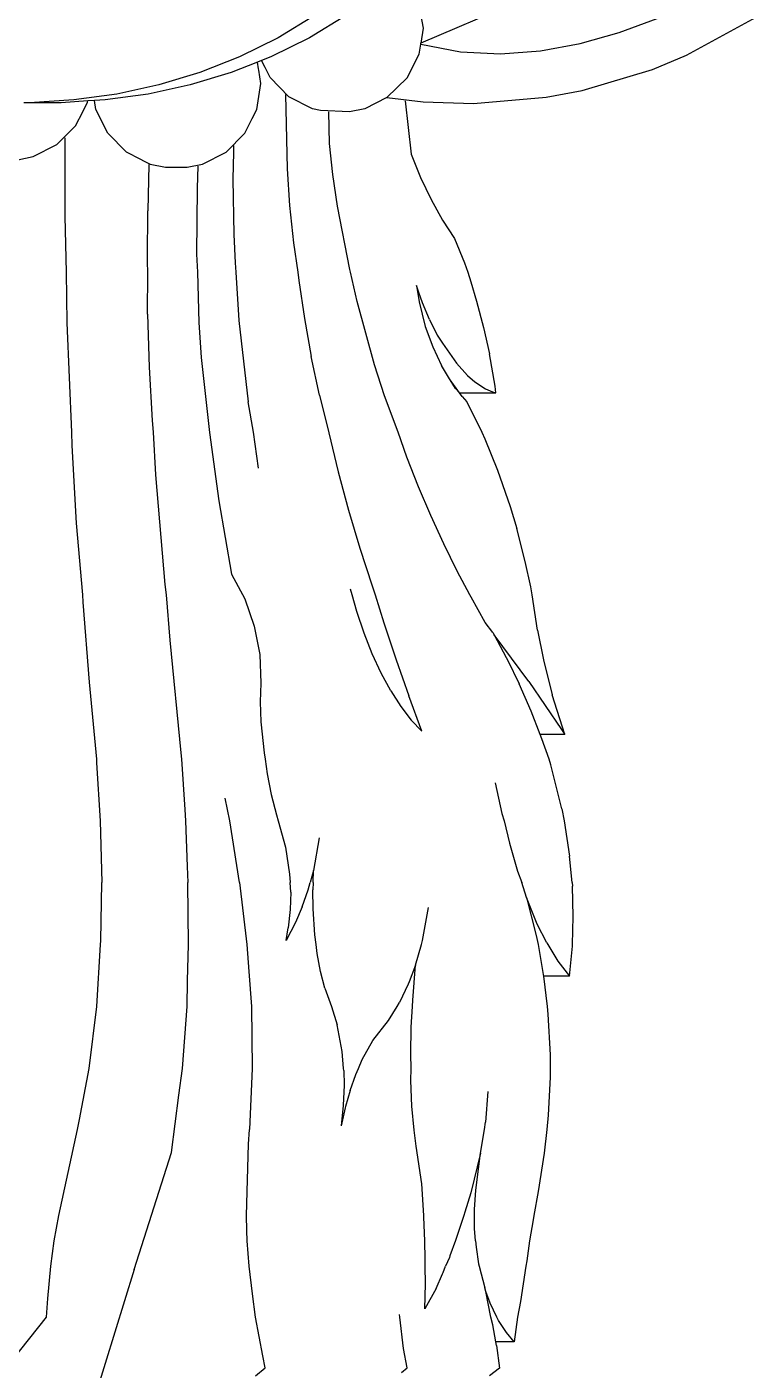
# Model space of a CAD drawing. Extents: x -1563 to 1637, y -685 to 815.
# Drawn here: x -1108.6 to -1062.4, y -5.8 to 79.3 of the extents above; entities that cross this region are included whole.
import ezdxf

# ---------------------------------------------------------------- set-up
doc = ezdxf.new("R2010")
doc.units = 0
doc.header["$MEASUREMENT"] = 0
doc.layers.get('0').update_dxf_attribs({"linetype": 'CONTINUOUS'})

msp = doc.modelspace()

# ---------------------------------------------------------------- linework, layer by layer
at = {"color": 22}
for p, q in [((-1083.852, 81.097), (-1083.474, 79.21)), ((-1090.338, 80.025), (-1092.685, 78.602)), ((-1088.345, 80.026), (-1090.692, 78.602)), ((-1077.771, 80.747), (-1083.626, 78.248)), ((-1083.474, 79.21), (-1083.626, 78.248)), ((-1071.06, 78.924), (-1068.647, 79.813)), ((-1066.788, 77.486), (-1062.377, 79.898)), ((-1092.685, 78.602), (-1095.122, 77.39)), ((-1090.692, 78.602), (-1093.131, 77.39)), ((-1073.529, 78.238), (-1071.06, 78.924)), ((-1084.498, 76.052), (-1083.737, 77.55)), ((-1083.737, 77.55), (-1083.634, 78.197)), ((-1083.634, 78.197), (-1083.626, 78.248)), ((-1083.634, 78.197), (-1081.115, 77.715)), ((-1081.115, 77.715), (-1078.587, 77.569)), ((-1078.587, 77.569), (-1076.051, 77.759)), ((-1076.051, 77.759), (-1073.529, 78.238)), ((-1068.945, 76.593), (-1066.788, 77.486)), ((-1095.122, 77.39), (-1097.642, 76.392)), ((-1093.981, 77.053), (-1095.652, 76.392)), ((-1093.734, 77.151), (-1093.981, 77.053)), ((-1093.913, 76.621), (-1093.981, 77.053)), ((-1093.902, 76.551), (-1093.913, 76.621)), ((-1093.131, 77.39), (-1093.734, 77.151)), ((-1093.508, 76.707), (-1093.734, 77.151)), ((-1093.192, 76.086), (-1093.508, 76.707)), ((-1097.642, 76.392), (-1100.238, 75.607)), ((-1095.652, 76.392), (-1098.248, 75.608)), ((-1093.768, 75.704), (-1093.902, 76.551)), ((-1091.989, 74.863), (-1093.192, 76.086)), ((-1085.778, 74.815), (-1084.498, 76.052)), ((-1073.401, 75.249), (-1068.945, 76.593)), ((-1102.903, 75.034), (-1105.633, 74.664)), ((-1100.913, 75.034), (-1103.645, 74.664)), ((-1100.238, 75.607), (-1102.903, 75.034)), ((-1098.248, 75.608), (-1100.913, 75.034)), ((-1094.03, 74.043), (-1093.768, 75.704)), ((-1092.202, 75.013), (-1092.115, 70.302)), ((-1075.68, 74.828), (-1073.401, 75.249)), ((-1108.429, 74.483), (-1108.792, 74.474)), ((-1105.633, 74.664), (-1108.429, 74.483)), ((-1107.778, 74.464), (-1108.429, 74.483)), ((-1107.18, 74.483), (-1107.778, 74.464)), ((-1106.441, 74.483), (-1107.18, 74.483)), ((-1104.747, 74.593), (-1106.441, 74.483)), ((-1105.043, 73.956), (-1104.759, 74.515)), ((-1104.759, 74.515), (-1104.747, 74.593)), ((-1104.32, 74.62), (-1104.747, 74.593)), ((-1103.645, 74.664), (-1104.32, 74.62)), ((-1104.23, 74.043), (-1104.32, 74.62)), ((-1090.494, 74.1), (-1091.989, 74.863)), ((-1089.999, 73.997), (-1090.494, 74.1)), ((-1087.18, 74.1), (-1088.155, 73.897)), ((-1085.778, 74.815), (-1087.18, 74.1)), ((-1085.778, 74.815), (-1083.479, 74.535)), ((-1084.635, 74.61), (-1084.252, 71.225)), ((-1083.479, 74.535), (-1080.293, 74.435)), ((-1080.293, 74.435), (-1075.68, 74.828)), ((-1105.521, 73.017), (-1105.043, 73.956)), ((-1103.468, 72.546), (-1104.23, 74.043)), ((-1094.792, 72.546), (-1094.314, 73.484)), ((-1094.314, 73.484), (-1094.03, 74.043)), ((-1088.155, 73.897), (-1089.999, 73.997)), ((-1089.422, 71.908), (-1089.463, 73.902)), ((-1106.707, 71.828), (-1105.521, 73.017)), ((-1102.282, 71.357), (-1103.468, 72.546)), ((-1095.978, 71.357), (-1094.792, 72.546)), ((-1108.202, 71.065), (-1106.707, 71.828)), ((-1106.208, 72.262), (-1106.198, 67.275)), ((-1095.504, 71.766), (-1095.511, 71.356)), ((-1089.202, 69.93), (-1089.422, 71.908)), ((-1109.178, 70.862), (-1108.202, 71.065)), ((-1101.827, 71.124), (-1102.282, 71.357)), ((-1101.827, 71.124), (-1100.787, 70.594)), ((-1097.473, 70.594), (-1095.978, 71.357)), ((-1095.511, 71.356), (-1095.542, 69.637)), ((-1084.252, 71.225), (-1083.646, 69.739)), ((-1100.884, 70.577), (-1100.931, 67.635)), ((-1100.787, 70.594), (-1099.811, 70.391)), ((-1099.811, 70.391), (-1098.449, 70.391)), ((-1098.449, 70.391), (-1097.473, 70.594)), ((-1097.774, 70.465), (-1097.815, 69.066)), ((-1092.115, 70.302), (-1091.95, 67.972)), ((-1088.919, 67.933), (-1089.202, 69.93)), ((-1097.815, 69.066), (-1097.852, 64.884)), ((-1095.542, 69.637), (-1095.494, 66.124)), ((-1083.646, 69.739), (-1082.98, 68.341)), ((-1082.98, 68.341), (-1082.259, 67.049)), ((-1106.198, 67.275), (-1106.107, 63.739)), ((-1100.957, 64.641), (-1100.931, 67.635)), ((-1091.95, 67.972), (-1091.697, 65.61)), ((-1088.123, 63.905), (-1088.919, 67.933)), ((-1082.259, 67.049), (-1081.494, 65.879)), ((-1095.494, 66.124), (-1095.4, 64.333)), ((-1091.697, 65.61), (-1091.431, 63.739)), ((-1081.494, 65.879), (-1080.873, 64.327)), ((-1097.852, 64.884), (-1097.799, 63.739)), ((-1100.956, 64.382), (-1100.957, 64.641)), ((-1100.943, 63.739), (-1100.956, 64.382)), ((-1095.4, 64.333), (-1095.351, 63.739)), ((-1088.082, 63.739), (-1088.123, 63.905)), ((-1080.873, 64.327), (-1080.662, 63.739)), ((-1106.107, 63.739), (-1106.079, 60.535)), ((-1100.954, 61.08), (-1100.943, 63.739)), ((-1097.799, 63.739), (-1097.715, 60.553)), ((-1095.351, 63.739), (-1095.166, 60.685)), ((-1091.431, 63.739), (-1091.371, 63.222)), ((-1091.371, 63.222), (-1091.016, 60.813)), ((-1087.672, 61.888), (-1088.082, 63.739)), ((-1080.662, 63.739), (-1080.458, 63.125)), ((-1080.458, 63.125), (-1080.093, 61.899)), ((-1083.756, 62.463), (-1083.905, 62.909)), ((-1083.905, 62.909), (-1083.744, 61.871)), ((-1083.536, 61.806), (-1083.756, 62.463)), ((-1086.574, 57.88), (-1087.672, 61.888)), ((-1083.744, 61.871), (-1083.352, 60.309)), ((-1083.093, 60.75), (-1083.536, 61.806)), ((-1080.093, 61.899), (-1079.659, 60.241)), ((-1106.079, 60.535), (-1105.775, 53.604)), ((-1100.954, 61.08), (-1100.863, 57.731)), ((-1097.715, 60.553), (-1097.564, 58.34)), ((-1095.166, 60.685), (-1094.568, 55.527)), ((-1091.016, 60.813), (-1090.577, 58.391)), ((-1083.093, 60.75), (-1082.586, 59.76)), ((-1083.352, 60.309), (-1082.875, 59.003)), ((-1082.586, 59.76), (-1082.261, 59.242)), ((-1079.659, 60.241), (-1079.286, 58.566)), ((-1082.875, 59.003), (-1082.319, 57.825)), ((-1082.261, 59.242), (-1081.376, 57.968)), ((-1097.564, 58.34), (-1097.026, 53.585)), ((-1090.053, 55.949), (-1090.577, 58.391)), ((-1081.376, 57.968), (-1080.683, 57.205)), ((-1078.927, 56.513), (-1079.286, 58.566)), ((-1100.863, 57.731), (-1100.669, 54.34)), ((-1085.929, 55.903), (-1086.574, 57.88)), ((-1081.824, 56.976), (-1082.319, 57.825)), ((-1080.683, 57.205), (-1080.218, 56.797)), ((-1081.782, 56.921), (-1081.824, 56.976)), ((-1081.436, 56.371), (-1081.782, 56.921)), ((-1081.188, 56.106), (-1081.782, 56.921)), ((-1081.436, 56.371), (-1081.188, 56.106)), ((-1080.218, 56.797), (-1079.53, 56.35)), ((-1079.53, 56.35), (-1079.085, 56.164)), ((-1078.868, 56.106), (-1078.927, 56.513)), ((-1094.246, 53.604), (-1094.568, 55.527)), ((-1090.053, 55.949), (-1089.469, 53.565)), ((-1085.07, 53.604), (-1085.929, 55.903)), ((-1081.188, 56.106), (-1078.868, 56.106)), ((-1081.006, 55.857), (-1081.188, 56.106)), ((-1081.006, 55.857), (-1080.715, 55.532)), ((-1080.715, 55.532), (-1079.763, 53.604)), ((-1079.085, 56.164), (-1078.868, 56.106)), ((-1100.669, 54.34), (-1100.609, 53.604)), ((-1105.775, 53.604), (-1105.752, 52.759)), ((-1100.609, 53.604), (-1100.461, 50.909)), ((-1097.026, 53.585), (-1096.447, 49.25)), ((-1093.92, 51.316), (-1094.246, 53.604)), ((-1089.469, 53.565), (-1088.866, 51.095)), ((-1084.522, 52.032), (-1085.07, 53.604)), ((-1079.763, 53.604), (-1079.571, 53.193)), ((-1079.571, 53.193), (-1078.775, 51.202)), ((-1105.752, 52.759), (-1105.477, 47.83)), ((-1083.781, 50.152), (-1084.522, 52.032)), ((-1088.866, 51.095), (-1088.207, 48.672)), ((-1078.775, 51.202), (-1077.977, 48.895)), ((-1100.461, 50.909), (-1099.85, 43.943)), ((-1082.998, 48.317), (-1083.781, 50.152)), ((-1096.447, 49.25), (-1095.624, 44.61)), ((-1088.207, 48.672), (-1087.491, 46.265)), ((-1077.977, 48.895), (-1077.554, 47.497)), ((-1105.477, 47.83), (-1105.083, 43.307)), ((-1082.18, 46.533), (-1082.998, 48.317)), ((-1077.012, 45.409), (-1077.554, 47.497)), ((-1087.491, 46.265), (-1086.725, 43.878)), ((-1081.322, 44.805), (-1082.18, 46.533)), ((-1076.663, 43.802), (-1077.012, 45.409)), ((-1095.624, 44.61), (-1094.791, 43.039)), ((-1080.519, 43.307), (-1081.322, 44.805)), ((-1099.85, 43.943), (-1099.777, 43.307)), ((-1087.976, 43.307), (-1088.081, 43.651)), ((-1086.725, 43.878), (-1086.529, 43.307)), ((-1076.573, 43.307), (-1076.663, 43.802)), ((-1105.083, 43.307), (-1105.056, 42.829)), ((-1105.056, 42.829), (-1104.656, 37.769)), ((-1099.777, 43.307), (-1099.539, 40.415)), ((-1094.791, 43.039), (-1094.189, 41.319)), ((-1087.683, 42.241), (-1087.976, 43.307)), ((-1086.529, 43.307), (-1085.97, 41.516)), ((-1080.435, 43.141), (-1080.519, 43.307)), ((-1079.562, 41.544), (-1080.435, 43.141)), ((-1076.235, 41.052), (-1076.573, 43.307)), ((-1087.228, 40.872), (-1087.683, 42.241)), ((-1094.189, 41.319), (-1093.844, 39.515)), ((-1086.712, 39.564), (-1087.228, 40.872)), ((-1085.97, 41.516), (-1085.196, 39.187)), ((-1079.073, 40.916), (-1079.562, 41.544)), ((-1079.073, 40.916), (-1078.99, 40.763)), ((-1076.235, 41.052), (-1075.86, 39.18)), ((-1099.539, 40.415), (-1098.842, 33.286)), ((-1078.99, 40.763), (-1078.214, 39.328)), ((-1076.78, 37.816), (-1078.99, 40.763)), ((-1093.844, 39.515), (-1093.773, 37.697)), ((-1086.146, 38.34), (-1086.712, 39.564)), ((-1085.196, 39.187), (-1084.391, 36.895)), ((-1078.214, 39.328), (-1078.14, 39.177)), ((-1078.14, 39.177), (-1077.402, 37.656)), ((-1075.86, 39.18), (-1075.3, 36.961)), ((-1085.538, 37.219), (-1086.146, 38.34)), ((-1104.656, 37.769), (-1104.193, 32.879)), ((-1093.773, 37.697), (-1093.82, 36.509)), ((-1076.647, 35.936), (-1077.402, 37.656)), ((-1076.78, 37.816), (-1074.721, 34.762)), ((-1085.538, 37.219), (-1084.899, 36.227)), ((-1083.572, 34.652), (-1084.391, 36.895)), ((-1074.514, 34.454), (-1075.3, 36.961)), ((-1093.82, 36.509), (-1093.783, 35.252)), ((-1084.899, 36.227), (-1084.238, 35.366)), ((-1076.067, 34.454), (-1076.647, 35.936)), ((-1093.783, 35.252), (-1093.572, 33.285)), ((-1084.238, 35.366), (-1083.572, 34.652)), ((-1074.514, 34.454), (-1076.067, 34.454)), ((-1075.955, 34.164), (-1076.067, 34.454)), ((-1075.502, 32.879), (-1075.955, 34.164)), ((-1074.721, 34.762), (-1074.514, 34.454)), ((-1098.842, 33.286), (-1098.796, 32.879)), ((-1093.572, 33.285), (-1093.499, 32.879)), ((-1104.193, 32.879), (-1104.183, 32.661)), ((-1104.183, 32.661), (-1103.95, 28.983)), ((-1098.796, 32.879), (-1098.592, 29.693)), ((-1093.499, 32.879), (-1093.371, 31.954)), ((-1075.395, 32.533), (-1075.502, 32.879)), ((-1074.69, 29.729), (-1075.395, 32.533)), ((-1093.371, 31.954), (-1093.112, 30.636)), ((-1078.918, 31.393), (-1078.487, 29.449)), ((-1095.742, 28.983), (-1096.032, 30.409)), ((-1093.112, 30.636), (-1092.785, 29.353)), ((-1103.95, 28.983), (-1103.861, 25.064)), ((-1098.592, 29.693), (-1098.541, 28.983)), ((-1098.541, 28.983), (-1098.452, 26.086)), ((-1095.12, 25.064), (-1095.742, 28.983)), ((-1092.785, 29.353), (-1092.672, 28.983)), ((-1092.672, 28.983), (-1092.221, 27.311)), ((-1078.487, 29.449), (-1078.359, 28.983)), ((-1078.359, 28.983), (-1078.021, 27.57)), ((-1074.69, 29.729), (-1074.547, 28.983)), ((-1074.547, 28.983), (-1074.202, 26.734)), ((-1092.221, 27.311), (-1091.947, 25.605)), ((-1090.072, 27.892), (-1090.443, 25.822)), ((-1078.021, 27.57), (-1077.494, 25.784)), ((-1074.038, 25.064), (-1074.202, 26.734)), ((-1098.452, 26.086), (-1098.407, 25.064)), ((-1091.947, 25.605), (-1091.907, 25.064)), ((-1090.443, 25.822), (-1090.637, 25.064)), ((-1090.453, 25.064), (-1090.443, 25.822)), ((-1077.494, 25.784), (-1077.235, 25.064)), ((-1103.925, 21.37), (-1103.861, 25.064)), ((-1098.351, 21.133), (-1098.407, 25.064)), ((-1095.12, 25.064), (-1094.671, 21.133)), ((-1091.883, 24.448), (-1091.907, 25.064)), ((-1090.77, 24.606), (-1090.637, 25.064)), ((-1090.453, 25.064), (-1090.475, 24.614)), ((-1076.928, 24.119), (-1077.235, 25.064)), ((-1074.038, 25.064), (-1074.024, 24.83)), ((-1073.982, 22.924), (-1074.024, 24.83)), ((-1091.883, 24.448), (-1091.917, 23.351)), ((-1091.152, 23.53), (-1090.77, 24.606)), ((-1090.464, 23.391), (-1090.475, 24.614)), ((-1076.928, 24.119), (-1076.315, 21.715)), ((-1076.249, 22.439), (-1076.928, 24.119)), ((-1091.917, 23.351), (-1092.035, 22.19)), ((-1091.152, 23.53), (-1091.579, 22.529)), ((-1090.346, 21.754), (-1090.464, 23.391)), ((-1083.525, 21.387), (-1083.155, 23.475)), ((-1091.579, 22.529), (-1092.168, 21.391)), ((-1092.168, 21.391), (-1092.035, 22.19)), ((-1075.647, 21.251), (-1076.249, 22.439)), ((-1074.022, 21.133), (-1073.982, 22.924)), ((-1103.928, 21.133), (-1103.925, 21.37)), ((-1090.257, 21.133), (-1090.346, 21.754)), ((-1083.592, 21.133), (-1083.525, 21.387)), ((-1076.315, 21.715), (-1076.196, 21.133)), ((-1104.165, 17.205), (-1103.928, 21.133)), ((-1098.421, 18.843), (-1098.351, 21.133)), ((-1094.671, 21.133), (-1094.538, 19.433)), ((-1090.193, 20.565), (-1090.257, 21.133)), ((-1089.985, 19.437), (-1090.193, 20.565)), ((-1083.979, 19.838), (-1083.592, 21.133)), ((-1076.196, 21.133), (-1075.875, 19.246)), ((-1075.647, 21.251), (-1075.573, 21.133)), ((-1075.573, 21.133), (-1074.955, 20.092)), ((-1074.21, 19.141), (-1074.028, 21.025)), ((-1074.028, 21.025), (-1074.022, 21.133)), ((-1083.979, 19.838), (-1084.382, 18.765)), ((-1084.146, 17.623), (-1083.979, 19.838)), ((-1074.955, 20.092), (-1074.21, 19.141)), ((-1098.446, 17.205), (-1098.421, 18.843)), ((-1094.538, 19.433), (-1094.369, 17.205)), ((-1089.717, 18.365), (-1089.985, 19.437)), ((-1084.382, 18.765), (-1084.444, 18.632)), ((-1075.875, 19.246), (-1075.862, 19.141)), ((-1074.21, 19.141), (-1075.862, 19.141)), ((-1075.862, 19.141), (-1075.616, 17.205)), ((-1089.717, 18.365), (-1089.305, 17.205)), ((-1084.444, 18.632), (-1084.988, 17.464)), ((-1104.656, 13.293), (-1104.165, 17.205)), ((-1098.737, 13.293), (-1098.446, 17.205)), ((-1094.369, 17.205), (-1094.314, 13.293)), ((-1089.305, 17.205), (-1088.942, 16.044)), ((-1085.688, 16.333), (-1085.142, 17.205)), ((-1085.142, 17.205), (-1084.988, 17.464)), ((-1084.241, 15.904), (-1084.158, 17.205)), ((-1084.158, 17.205), (-1084.146, 17.623)), ((-1075.616, 17.205), (-1075.572, 16.724)), ((-1086.684, 15.054), (-1085.688, 16.333)), ((-1075.572, 16.724), (-1075.443, 14.159)), ((-1088.623, 14.371), (-1088.942, 16.044)), ((-1084.276, 14.195), (-1084.241, 15.904)), ((-1087.349, 13.852), (-1086.684, 15.054)), ((-1088.524, 13.293), (-1088.623, 14.371)), ((-1087.579, 13.293), (-1087.349, 13.852)), ((-1084.253, 13.293), (-1084.276, 14.195)), ((-1075.443, 14.159), (-1075.426, 13.293)), ((-1105.268, 10.051), (-1104.656, 13.293)), ((-1098.964, 11.588), (-1098.737, 13.293)), ((-1094.314, 13.293), (-1094.483, 9.409)), ((-1088.517, 13.161), (-1088.524, 13.293)), ((-1088.517, 13.161), (-1088.5, 12.222)), ((-1088.113, 11.883), (-1087.748, 12.912)), ((-1087.748, 12.912), (-1087.579, 13.293)), ((-1084.259, 12.518), (-1084.253, 13.293)), ((-1075.426, 13.293), (-1075.435, 12.744)), ((-1088.5, 12.222), (-1088.548, 10.94)), ((-1084.194, 10.894), (-1084.259, 12.518)), ((-1075.435, 12.744), (-1075.554, 10.335)), ((-1099.44, 7.964), (-1098.964, 11.588)), ((-1088.113, 11.883), (-1088.397, 10.883)), ((-1079.387, 11.817), (-1079.532, 9.873)), ((-1088.548, 10.94), (-1088.676, 9.64)), ((-1088.424, 10.784), (-1088.676, 9.64)), ((-1088.397, 10.883), (-1088.424, 10.784)), ((-1084.055, 9.376), (-1084.194, 10.894)), ((-1075.554, 10.335), (-1075.635, 9.409)), ((-1106.586, 3.976), (-1105.392, 9.409)), ((-1105.392, 9.409), (-1105.268, 10.051)), ((-1094.548, 8.479), (-1094.483, 9.409)), ((-1083.938, 8.359), (-1084.055, 9.376)), ((-1079.847, 7.908), (-1079.596, 9.409)), ((-1079.596, 9.409), (-1079.532, 9.873)), ((-1075.635, 9.409), (-1075.809, 7.911)), ((-1101.8, 0.547), (-1099.44, 7.964)), ((-1094.685, 3.976), (-1094.548, 8.479)), ((-1083.568, 5.977), (-1083.938, 8.359)), ((-1079.847, 7.908), (-1080.457, 5.398)), ((-1080.145, 5.57), (-1079.847, 7.908)), ((-1075.809, 7.911), (-1076.184, 5.482)), ((-1083.446, 3.975), (-1083.568, 5.977)), ((-1080.457, 5.398), (-1080.838, 4.175)), ((-1080.231, 4.348), (-1080.145, 5.57)), ((-1076.184, 5.482), (-1076.464, 3.975)), ((-1080.24, 3.975), (-1080.231, 4.348)), ((-1106.87, 2.36), (-1106.586, 3.976)), ((-1094.669, 3.025), (-1094.685, 3.976)), ((-1083.433, 3.854), (-1083.446, 3.975)), ((-1083.377, 2.36), (-1083.433, 3.854)), ((-1080.913, 3.975), (-1081.432, 2.393)), ((-1080.838, 4.175), (-1080.913, 3.975)), ((-1080.223, 3.155), (-1080.24, 3.975)), ((-1076.503, 3.699), (-1076.735, 2.361)), ((-1076.464, 3.975), (-1076.503, 3.699)), ((-1094.641, 2.36), (-1094.669, 3.025)), ((-1080.169, 2.361), (-1080.223, 3.155)), ((-1107.091, 0.751), (-1106.87, 2.36)), ((-1094.52, 0.751), (-1094.641, 2.36)), ((-1083.352, 1.201), (-1083.377, 2.36)), ((-1081.432, 2.393), (-1081.787, 1.41)), ((-1080.169, 2.361), (-1080.128, 1.962)), ((-1080.128, 1.962), (-1079.968, 0.906)), ((-1076.735, 2.361), (-1076.92, 1.093)), ((-1083.361, 0.751), (-1083.352, 1.201)), ((-1081.822, 1.316), (-1082.064, 0.751)), ((-1081.787, 1.41), (-1081.822, 1.316)), ((-1079.968, 0.906), (-1079.933, 0.751)), ((-1076.92, 1.093), (-1076.982, 0.751)), ((-1107.269, -1.291), (-1107.091, 0.751)), ((-1101.8, 0.547), (-1104.249, -7.395)), ((-1094.311, -0.989), (-1094.52, 0.751)), ((-1083.336, -0.364), (-1083.361, 0.751)), ((-1082.668, -0.663), (-1082.251, 0.267)), ((-1082.251, 0.267), (-1082.211, 0.366)), ((-1082.211, 0.366), (-1082.064, 0.751)), ((-1079.933, 0.751), (-1079.567, -0.62)), ((-1076.982, 0.751), (-1077.307, -1.487)), ((-1083.387, -1.945), (-1083.336, -0.364)), ((-1082.668, -0.663), (-1083.387, -1.945)), ((-1079.521, -0.842), (-1079.567, -0.62)), ((-1079.195, -2.481), (-1079.521, -0.842)), ((-1079.227, -1.593), (-1079.521, -0.842)), ((-1107.368, -2.481), (-1107.269, -1.291)), ((-1094.108, -2.481), (-1094.311, -0.989)), ((-1078.82, -2.481), (-1079.227, -1.593)), ((-1077.307, -1.487), (-1077.5, -2.481)), ((-1109.568, -5.237), (-1107.368, -2.481)), ((-1093.648, -4.926), (-1094.108, -2.481)), ((-1084.964, -2.481), (-1084.976, -2.296)), ((-1084.729, -4.453), (-1084.964, -2.481)), ((-1079.077, -2.955), (-1079.195, -2.481)), ((-1078.712, -2.69), (-1078.82, -2.481)), ((-1077.5, -2.481), (-1077.717, -4.029)), ((-1078.873, -4.029), (-1079.077, -2.955)), ((-1078.207, -3.446), (-1078.712, -2.69)), ((-1077.717, -4.029), (-1078.873, -4.029)), ((-1078.828, -4.269), (-1078.873, -4.029)), ((-1077.717, -4.029), (-1078.207, -3.446)), ((-1093.492, -5.68), (-1093.648, -4.926)), ((-1084.496, -5.68), (-1084.729, -4.453)), ((-1078.828, -4.269), (-1078.646, -5.702)), ((-1094.106, -6.182), (-1093.492, -5.68)), ((-1084.857, -5.983), (-1084.496, -5.68)), ((-1078.646, -5.702), (-1079.271, -6.182))]:
    msp.add_line(p, q, dxfattribs=at)

doc.saveas('drawing.dxf')
